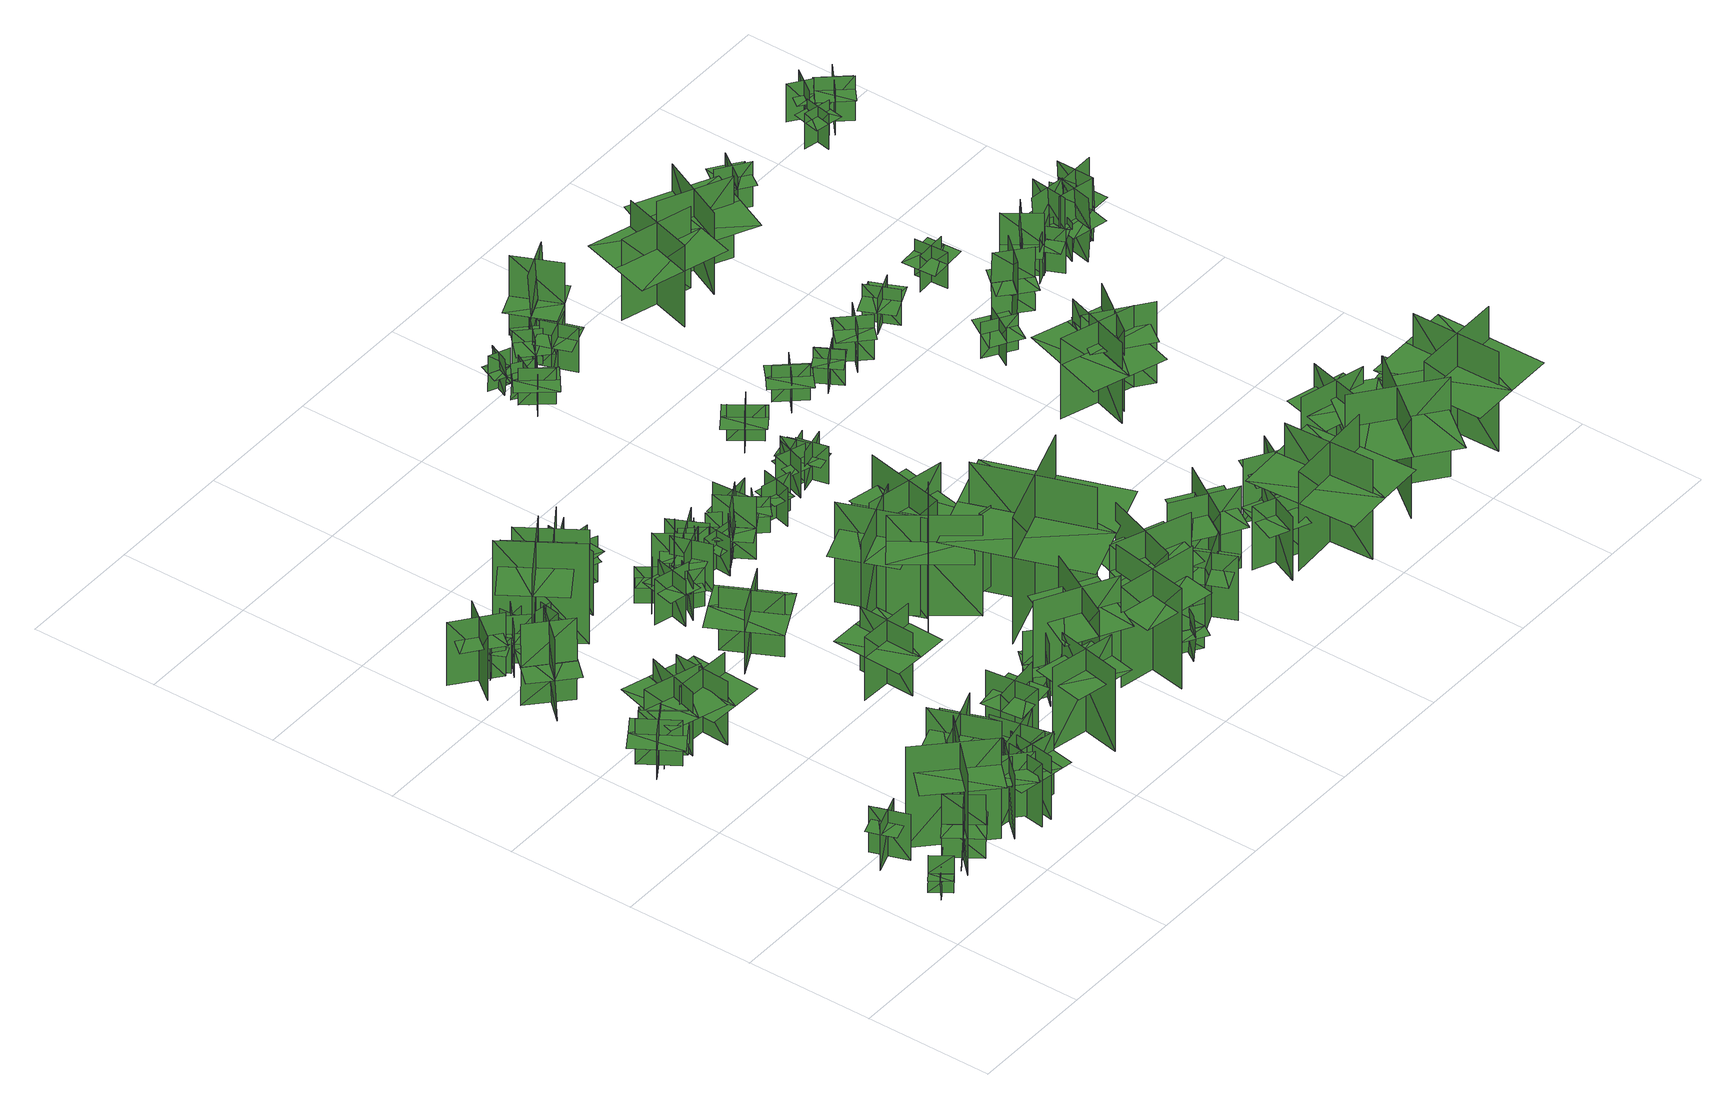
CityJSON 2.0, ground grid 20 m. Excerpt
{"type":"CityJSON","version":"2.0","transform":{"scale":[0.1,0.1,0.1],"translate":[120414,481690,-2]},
"CityObjects":{
"tree1":{"type":"SolitaryVegetationObject","geometry":[{"type":"MultiSurface","lod":"1","boundaries":[[[0,1,2]],[[0,2,3]],[[4,5,6]],[[4,6,7]],[[8,9,5]],[[8,5,4]],[[10,11,1]],[[10,1,0]],[[0,1,12]],[[0,12,13]],[[0,14,15]],[[0,15,1]]]}]},
"tree2":{"type":"SolitaryVegetationObject","geometry":[{"type":"MultiSurface","lod":"1","boundaries":[[[16,17,18]],[[16,18,19]],[[20,21,22]],[[20,22,23]],[[24,25,26]],[[24,26,27]],[[24,28,29]],[[24,29,25]]]}]},
"tree3":{"type":"SolitaryVegetationObject","geometry":[{"type":"MultiSurface","lod":"1","boundaries":[[[30,31,32]],[[30,32,33]],[[34,35,36]],[[34,36,37]],[[38,39,35]],[[38,35,34]],[[40,41,31]],[[40,31,30]],[[30,31,42]],[[30,42,43]],[[30,44,45]],[[30,45,31]]]}]},
"tree4":{"type":"SolitaryVegetationObject","geometry":[{"type":"MultiSurface","lod":"1","boundaries":[[[46,47,48]],[[46,48,49]],[[50,51,52]],[[50,52,53]],[[54,55,56]],[[54,56,57]],[[54,58,59]],[[54,59,55]]]}]},
"tree5":{"type":"SolitaryVegetationObject","geometry":[{"type":"MultiSurface","lod":"1","boundaries":[[[60,61,62]],[[60,62,63]],[[64,65,66]],[[64,66,67]],[[68,69,70]],[[68,70,71]],[[68,71,72]],[[68,72,73]]]}]},
"tree6":{"type":"SolitaryVegetationObject","geometry":[{"type":"MultiSurface","lod":"1","boundaries":[[[74,75,76]],[[74,76,77]],[[78,79,80]],[[78,80,81]],[[82,83,84]],[[82,84,85]],[[82,85,86]],[[82,86,87]]]}]},
"tree7":{"type":"SolitaryVegetationObject","geometry":[{"type":"MultiSurface","lod":"1","boundaries":[[[88,89,90]],[[88,90,91]],[[92,93,94]],[[92,94,95]],[[96,97,98]],[[96,98,99]],[[96,100,101]],[[96,101,97]]]}]},
"tree8":{"type":"SolitaryVegetationObject","geometry":[{"type":"MultiSurface","lod":"1","boundaries":[[[102,103,104]],[[102,104,105]],[[106,107,108]],[[106,108,109]],[[110,111,112]],[[110,112,113]],[[110,113,114]],[[110,114,115]]]}]},
"tree9":{"type":"SolitaryVegetationObject","geometry":[{"type":"MultiSurface","lod":"1","boundaries":[[[116,117,118]],[[116,118,119]],[[120,121,122]],[[120,122,123]],[[124,125,121]],[[124,121,120]],[[126,127,117]],[[126,117,116]],[[116,117,128]],[[116,128,129]],[[116,130,131]],[[116,131,117]]]}]},
"tree10":{"type":"SolitaryVegetationObject","geometry":[{"type":"MultiSurface","lod":"1","boundaries":[[[132,133,134]],[[132,134,135]],[[136,137,138]],[[136,138,139]],[[140,141,142]],[[140,142,143]],[[140,144,145]],[[140,145,141]]]}]},
"tree11":{"type":"SolitaryVegetationObject","geometry":[{"type":"MultiSurface","lod":"1","boundaries":[[[146,147,148]],[[146,148,149]],[[150,151,152]],[[150,152,153]],[[154,155,156]],[[154,156,157]],[[154,157,158]],[[154,158,159]]]}]},
"tree12":{"type":"SolitaryVegetationObject","geometry":[{"type":"MultiSurface","lod":"1","boundaries":[[[160,161,162]],[[160,162,163]],[[164,165,166]],[[164,166,167]],[[168,169,170]],[[168,170,171]],[[168,171,172]],[[168,172,173]]]}]},
"tree13":{"type":"SolitaryVegetationObject","geometry":[{"type":"MultiSurface","lod":"1","boundaries":[[[174,175,176]],[[174,176,177]],[[178,179,180]],[[178,180,181]],[[182,183,184]],[[182,184,185]],[[182,185,186]],[[182,186,187]]]}]},
"tree14":{"type":"SolitaryVegetationObject","geometry":[{"type":"MultiSurface","lod":"1","boundaries":[[[188,189,190]],[[188,190,191]],[[192,193,194]],[[192,194,195]],[[196,197,198]],[[196,198,199]],[[196,199,200]],[[196,200,201]]]}]},
"tree15":{"type":"SolitaryVegetationObject","geometry":[{"type":"MultiSurface","lod":"1","boundaries":[[[202,203,204]],[[202,204,205]],[[206,207,208]],[[206,208,209]],[[210,211,212]],[[210,212,213]],[[210,213,214]],[[210,214,215]]]}]},
"tree16":{"type":"SolitaryVegetationObject","geometry":[{"type":"MultiSurface","lod":"1","boundaries":[[[216,217,218]],[[216,218,219]],[[220,221,222]],[[220,222,223]],[[224,225,226]],[[224,226,227]],[[224,228,229]],[[224,229,225]]]}]},
"tree17":{"type":"SolitaryVegetationObject","geometry":[{"type":"MultiSurface","lod":"1","boundaries":[[[230,231,232]],[[230,232,233]],[[234,235,236]],[[234,236,237]],[[238,239,240]],[[238,240,241]],[[238,241,242]],[[238,242,243]]]}]},
"tree18":{"type":"SolitaryVegetationObject","geometry":[{"type":"MultiSurface","lod":"1","boundaries":[[[244,245,246]],[[244,246,247]],[[248,249,250]],[[248,250,251]],[[252,253,254]],[[252,254,255]],[[252,255,256]],[[252,256,257]]]}]},
"tree19":{"type":"SolitaryVegetationObject","geometry":[{"type":"MultiSurface","lod":"1","boundaries":[[[258,259,260]],[[258,260,261]],[[262,263,264]],[[262,264,265]],[[266,267,268]],[[266,268,269]],[[266,269,270]],[[266,270,271]]]}]},
"tree20":{"type":"SolitaryVegetationObject","geometry":[{"type":"MultiSurface","lod":"1","boundaries":[[[272,273,274]],[[272,274,275]],[[276,277,278]],[[276,278,279]],[[280,281,282]],[[280,282,283]],[[280,284,285]],[[280,285,281]]]}]},
"tree21":{"type":"SolitaryVegetationObject","geometry":[{"type":"MultiSurface","lod":"1","boundaries":[[[286,287,288]],[[286,288,289]],[[290,291,292]],[[290,292,293]],[[294,295,296]],[[294,296,297]],[[294,298,299]],[[294,299,295]]]}]},
"tree22":{"type":"SolitaryVegetationObject","geometry":[{"type":"MultiSurface","lod":"1","boundaries":[[[300,301,302]],[[300,302,303]],[[304,305,306]],[[304,306,307]],[[308,309,310]],[[308,310,311]],[[308,311,312]],[[308,312,313]]]}]},
"tree23":{"type":"SolitaryVegetationObject","geometry":[{"type":"MultiSurface","lod":"1","boundaries":[[[314,315,316]],[[314,316,317]],[[318,319,320]],[[318,320,321]],[[322,323,324]],[[322,324,325]],[[322,326,327]],[[322,327,323]]]}]},
"tree24":{"type":"SolitaryVegetationObject","geometry":[{"type":"MultiSurface","lod":"1","boundaries":[[[328,329,330]],[[328,330,331]],[[332,333,334]],[[332,334,335]],[[336,337,338]],[[336,338,339]],[[336,339,340]],[[336,340,341]]]}]},
"tree25":{"type":"SolitaryVegetationObject","geometry":[{"type":"MultiSurface","lod":"1","boundaries":[[[342,343,344]],[[342,344,345]],[[346,347,348]],[[346,348,349]],[[350,351,352]],[[350,352,353]],[[350,353,354]],[[350,354,355]]]}]},
"tree26":{"type":"SolitaryVegetationObject","geometry":[{"type":"MultiSurface","lod":"1","boundaries":[[[356,357,358]],[[356,358,359]],[[360,361,362]],[[360,362,363]],[[364,365,366]],[[364,366,367]],[[364,368,369]],[[364,369,365]]]}]},
"tree27":{"type":"SolitaryVegetationObject","geometry":[{"type":"MultiSurface","lod":"1","boundaries":[[[370,371,372]],[[370,372,373]],[[374,375,376]],[[374,376,377]],[[378,379,380]],[[378,380,381]],[[378,382,383]],[[378,383,379]]]}]},
"tree28":{"type":"SolitaryVegetationObject","geometry":[{"type":"MultiSurface","lod":"1","boundaries":[[[384,385,386]],[[384,386,387]],[[388,389,390]],[[388,390,391]],[[392,393,394]],[[392,394,395]],[[392,393,396]],[[392,396,397]]]}]},
"tree29":{"type":"SolitaryVegetationObject","geometry":[{"type":"MultiSurface","lod":"1","boundaries":[[[398,399,400]],[[398,400,401]],[[402,403,404]],[[402,404,405]],[[406,407,408]],[[406,408,409]],[[406,410,411]],[[406,411,407]]]}]},
"tree30":{"type":"SolitaryVegetationObject","geometry":[{"type":"MultiSurface","lod":"1","boundaries":[[[412,413,414]],[[412,414,415]],[[416,417,418]],[[416,418,419]],[[420,421,417]],[[420,417,416]],[[422,423,413]],[[422,413,412]],[[412,413,424]],[[412,424,425]],[[412,426,427]],[[412,427,413]]]}]},
"tree31":{"type":"SolitaryVegetationObject","geometry":[{"type":"MultiSurface","lod":"1","boundaries":[[[428,429,430]],[[428,430,431]],[[432,433,434]],[[432,434,435]],[[436,437,438]],[[436,438,439]],[[436,439,440]],[[436,440,441]]]}]},
"tree32":{"type":"SolitaryVegetationObject","geometry":[{"type":"MultiSurface","lod":"1","boundaries":[[[442,443,444]],[[442,444,445]],[[446,447,448]],[[446,448,449]],[[450,451,452]],[[450,452,453]],[[450,453,454]],[[450,454,455]]]}]},
"tree33":{"type":"SolitaryVegetationObject","geometry":[{"type":"MultiSurface","lod":"1","boundaries":[[[456,457,458]],[[456,458,459]],[[460,461,462]],[[460,462,463]],[[464,465,466]],[[464,466,467]],[[464,468,469]],[[464,469,465]]]}]},
"tree34":{"type":"SolitaryVegetationObject","geometry":[{"type":"MultiSurface","lod":"1","boundaries":[[[470,471,472]],[[470,472,473]],[[474,475,476]],[[474,476,477]],[[478,479,480]],[[478,480,481]],[[478,481,482]],[[478,482,483]]]}]},
"tree35":{"type":"SolitaryVegetationObject","geometry":[{"type":"MultiSurface","lod":"1","boundaries":[[[484,485,486]],[[484,486,487]],[[488,489,490]],[[488,490,491]],[[492,493,494]],[[492,494,495]],[[492,495,496]],[[492,496,497]]]}]},
"tree36":{"type":"SolitaryVegetationObject","geometry":[{"type":"MultiSurface","lod":"1","boundaries":[[[498,499,500]],[[498,500,501]],[[502,503,504]],[[502,504,505]],[[506,507,503]],[[506,503,502]],[[508,509,499]],[[508,499,498]],[[498,499,510]],[[498,510,511]],[[498,512,513]],[[498,513,499]]]}]},
"tree37":{"type":"SolitaryVegetationObject","geometry":[{"type":"MultiSurface","lod":"1","boundaries":[[[514,515,516]],[[514,516,517]],[[518,519,520]],[[518,520,521]],[[522,523,524]],[[522,524,525]],[[522,525,526]],[[522,526,527]]]}]},
"tree38":{"type":"SolitaryVegetationObject","geometry":[{"type":"MultiSurface","lod":"1","boundaries":[[[528,529,530]],[[528,530,531]],[[532,533,534]],[[532,534,535]],[[536,537,538]],[[536,538,539]],[[536,540,541]],[[536,541,537]]]}]},
"tree39":{"type":"SolitaryVegetationObject","geometry":[{"type":"MultiSurface","lod":"1","boundaries":[[[542,543,544]],[[542,544,545]],[[546,547,548]],[[546,548,549]],[[550,551,552]],[[550,552,553]],[[550,553,554]],[[550,554,555]]]}]},
"tree40":{"type":"SolitaryVegetationObject","geometry":[{"type":"MultiSurface","lod":"1","boundaries":[[[556,557,558]],[[556,558,559]],[[560,561,562]],[[560,562,563]],[[564,565,566]],[[564,566,567]],[[564,568,569]],[[564,569,565]]]}]},
"tree41":{"type":"SolitaryVegetationObject","geometry":[{"type":"MultiSurface","lod":"1","boundaries":[[[570,571,572]],[[570,572,573]],[[574,575,576]],[[574,576,577]],[[578,579,580]],[[578,580,581]],[[578,582,583]],[[578,583,579]]]}]},
"tree42":{"type":"SolitaryVegetationObject","geometry":[{"type":"MultiSurface","lod":"1","boundaries":[[[584,585,586]],[[584,586,587]],[[588,589,590]],[[588,590,591]],[[592,593,589]],[[592,589,588]],[[594,595,585]],[[594,585,584]],[[584,585,596]],[[584,596,597]],[[584,598,599]],[[584,599,585]]]}]},
"tree43":{"type":"SolitaryVegetationObject","geometry":[{"type":"MultiSurface","lod":"1","boundaries":[[[600,601,602]],[[600,602,603]],[[604,605,606]],[[604,606,607]],[[608,609,610]],[[608,610,611]],[[608,611,612]],[[608,612,613]]]}]},
"tree44":{"type":"SolitaryVegetationObject","geometry":[{"type":"MultiSurface","lod":"1","boundaries":[[[614,615,616]],[[614,616,617]],[[618,619,620]],[[618,620,621]],[[622,623,619]],[[622,619,618]],[[624,625,615]],[[624,615,614]],[[614,615,626]],[[614,626,627]],[[614,628,629]],[[614,629,615]]]}]},
"tree45":{"type":"SolitaryVegetationObject","geometry":[{"type":"MultiSurface","lod":"1","boundaries":[[[630,631,632]],[[630,632,633]],[[634,635,636]],[[634,636,637]],[[638,639,640]],[[638,640,641]],[[638,642,643]],[[638,643,639]]]}]},
"tree46":{"type":"SolitaryVegetationObject","geometry":[{"type":"MultiSurface","lod":"1","boundaries":[[[644,645,646]],[[644,646,647]],[[648,649,650]],[[648,650,651]],[[652,653,654]],[[652,654,655]],[[652,655,656]],[[652,656,657]]]}]},
"tree47":{"type":"SolitaryVegetationObject","geometry":[{"type":"MultiSurface","lod":"1","boundaries":[[[658,659,660]],[[658,660,661]],[[662,663,664]],[[662,664,665]],[[666,667,668]],[[666,668,669]],[[666,670,671]],[[666,671,667]]]}]},
"tree48":{"type":"SolitaryVegetationObject","geometry":[{"type":"MultiSurface","lod":"1","boundaries":[[[672,673,674]],[[672,674,675]],[[676,677,678]],[[676,678,679]],[[680,681,682]],[[680,682,683]],[[680,683,684]],[[680,684,685]]]}]},
"tree49":{"type":"SolitaryVegetationObject","geometry":[{"type":"MultiSurface","lod":"1","boundaries":[[[686,687,688]],[[686,688,689]],[[690,691,692]],[[690,692,693]],[[694,695,696]],[[694,696,697]],[[694,697,698]],[[694,698,699]]]}]},
"tree50":{"type":"SolitaryVegetationObject","geometry":[{"type":"MultiSurface","lod":"1","boundaries":[[[700,701,702]],[[700,702,703]],[[704,705,706]],[[704,706,707]],[[708,709,710]],[[708,710,711]],[[708,711,712]],[[708,712,713]]]}]},
"tree51":{"type":"SolitaryVegetationObject","geometry":[{"type":"MultiSurface","lod":"1","boundaries":[[[714,715,716]],[[714,716,717]],[[718,719,720]],[[718,720,721]],[[722,723,724]],[[722,724,725]],[[722,725,726]],[[722,726,727]]]}]},
"tree52":{"type":"SolitaryVegetationObject","geometry":[{"type":"MultiSurface","lod":"1","boundaries":[[[728,729,730]],[[728,730,731]],[[732,733,734]],[[732,734,735]],[[736,737,738]],[[736,738,739]],[[736,740,741]],[[736,741,737]]]}]},
"tree53":{"type":"SolitaryVegetationObject","geometry":[{"type":"MultiSurface","lod":"1","boundaries":[[[742,743,744]],[[742,744,745]],[[746,747,748]],[[746,748,749]],[[750,751,752]],[[750,752,753]],[[750,753,754]],[[750,754,755]]]}]},
"tree54":{"type":"SolitaryVegetationObject","geometry":[{"type":"MultiSurface","lod":"1","boundaries":[[[756,757,758]],[[756,758,759]],[[760,761,762]],[[760,762,763]],[[764,765,766]],[[764,766,767]],[[764,768,769]],[[764,769,765]]]}]},
"tree55":{"type":"SolitaryVegetationObject","geometry":[{"type":"MultiSurface","lod":"1","boundaries":[[[770,771,772]],[[770,772,773]],[[774,775,776]],[[774,776,777]],[[778,779,780]],[[778,780,781]],[[778,781,782]],[[778,782,783]]]}]},
"tree56":{"type":"SolitaryVegetationObject","geometry":[{"type":"MultiSurface","lod":"1","boundaries":[[[784,785,786]],[[784,786,787]],[[788,789,790]],[[788,790,791]],[[792,793,794]],[[792,794,795]],[[792,795,796]],[[792,796,797]]]}]},
"tree57":{"type":"SolitaryVegetationObject","geometry":[{"type":"MultiSurface","lod":"1","boundaries":[[[798,799,800]],[[798,800,801]],[[802,803,804]],[[802,804,805]],[[806,807,808]],[[806,808,809]],[[806,809,810]],[[806,810,811]]]}]},
"tree58":{"type":"SolitaryVegetationObject","geometry":[{"type":"MultiSurface","lod":"1","boundaries":[[[812,813,814]],[[812,814,815]],[[816,817,818]],[[816,818,819]],[[820,821,817]],[[820,817,816]],[[822,823,813]],[[822,813,812]],[[812,813,824]],[[812,824,825]],[[812,826,827]],[[812,827,813]]]}]},
"tree59":{"type":"SolitaryVegetationObject","geometry":[{"type":"MultiSurface","lod":"1","boundaries":[[[828,829,830]],[[828,830,831]],[[832,833,834]],[[832,834,835]],[[836,837,833]],[[836,833,832]],[[838,839,829]],[[838,829,828]],[[828,829,840]],[[828,840,841]],[[828,842,843]],[[828,843,829]]]}]},
"tree60":{"type":"SolitaryVegetationObject","geometry":[{"type":"MultiSurface","lod":"1","boundaries":[[[844,845,846]],[[844,846,847]],[[848,849,850]],[[848,850,851]],[[852,853,854]],[[852,854,855]],[[852,855,856]],[[852,856,857]]]}]},
"tree61":{"type":"SolitaryVegetationObject","geometry":[{"type":"MultiSurface","lod":"1","boundaries":[[[858,859,860]],[[858,860,861]],[[862,863,864]],[[862,864,865]],[[866,867,868]],[[866,868,869]],[[866,870,871]],[[866,871,867]]]}]},
"tree62":{"type":"SolitaryVegetationObject","geometry":[{"type":"MultiSurface","lod":"1","boundaries":[[[872,873,874]],[[872,874,875]],[[876,877,878]],[[876,878,879]],[[880,881,882]],[[880,882,883]],[[880,883,884]],[[880,884,885]]]}]},
"tree63":{"type":"SolitaryVegetationObject","geometry":[{"type":"MultiSurface","lod":"1","boundaries":[[[886,887,888]],[[886,888,889]],[[890,891,892]],[[890,892,893]],[[894,895,896]],[[894,896,897]],[[894,897,898]],[[894,898,899]]]}]},
"tree64":{"type":"SolitaryVegetationObject","geometry":[{"type":"MultiSurface","lod":"1","boundaries":[[[900,901,902]],[[900,902,903]],[[904,905,906]],[[904,906,907]],[[908,909,910]],[[908,910,911]],[[908,911,912]],[[908,912,913]]]}]},
"tree65":{"type":"SolitaryVegetationObject","geometry":[{"type":"MultiSurface","lod":"1","boundaries":[[[914,915,916]],[[914,916,917]],[[918,919,920]],[[918,920,921]],[[922,923,924]],[[922,924,925]],[[922,926,927]],[[922,927,923]]]}]},
"tree66":{"type":"SolitaryVegetationObject","geometry":[{"type":"MultiSurface","lod":"1","boundaries":[[[928,929,930]],[[928,930,931]],[[932,933,934]],[[932,934,935]],[[936,937,933]],[[936,933,932]],[[938,939,929]],[[938,929,928]],[[928,929,940]],[[928,940,941]],[[928,942,943]],[[928,943,929]]]}]},
"tree67":{"type":"SolitaryVegetationObject","geometry":[{"type":"MultiSurface","lod":"1","boundaries":[[[944,945,946]],[[944,946,947]],[[948,949,950]],[[948,950,951]],[[952,953,954]],[[952,954,955]],[[952,955,956]],[[952,956,957]]]}]},
"tree68":{"type":"SolitaryVegetationObject","geometry":[{"type":"MultiSurface","lod":"1","boundaries":[[[958,959,960]],[[958,960,961]],[[962,963,964]],[[962,964,965]],[[966,967,968]],[[966,968,969]],[[966,970,971]],[[966,971,967]]]}]},
"tree69":{"type":"SolitaryVegetationObject","geometry":[{"type":"MultiSurface","lod":"1","boundaries":[[[972,973,974]],[[972,974,975]],[[976,977,978]],[[976,978,979]],[[980,981,982]],[[980,982,983]],[[980,983,984]],[[980,984,985]]]}]},
"tree70":{"type":"SolitaryVegetationObject","geometry":[{"type":"MultiSurface","lod":"1","boundaries":[[[986,987,988]],[[986,988,989]],[[990,991,992]],[[990,992,993]],[[994,995,996]],[[994,996,997]],[[994,997,998]],[[994,998,999]]]}]},
"tree71":{"type":"SolitaryVegetationObject","geometry":[{"type":"MultiSurface","lod":"1","boundaries":[[[1000,1001,1002]],[[1000,1002,1003]],[[1004,1005,1006]],[[1004,1006,1007]],[[1008,1009,1010]],[[1008,1010,1011]],[[1008,1011,1012]],[[1008,1012,1013]]]}]},
"tree72":{"type":"SolitaryVegetationObject","geometry":[{"type":"MultiSurface","lod":"1","boundaries":[[[1014,1015,1016]],[[1014,1016,1017]],[[1018,1019,1020]],[[1018,1020,1021]],[[1022,1023,1024]],[[1022,1024,1025]],[[1022,1026,1027]],[[1022,1027,1023]]]}]},
"tree73":{"type":"SolitaryVegetationObject","geometry":[{"type":"MultiSurface","lod":"1","boundaries":[[[1028,1029,1030]],[[1028,1030,1031]],[[1032,1033,1034]],[[1032,1034,1035]],[[1036,1037,1038]],[[1036,1038,1039]],[[1036,1039,1040]],[[1036,1040,1041]]]}]},
"tree74":{"type":"SolitaryVegetationObject","geometry":[{"type":"MultiSurface","lod":"1","boundaries":[[[1042,1043,1044]],[[1042,1044,1045]],[[1046,1047,1048]],[[1046,1048,1049]],[[1050,1051,1052]],[[1050,1052,1053]],[[1050,1053,1054]],[[1050,1054,1055]]]}]},
"tree75":{"type":"SolitaryVegetationObject","geometry":[{"type":"MultiSurface","lod":"1","boundaries":[[[1056,1057,1058]],[[1056,1058,1059]],[[1060,1061,1062]],[[1060,1062,1063]],[[1064,1065,1066]],[[1064,1066,1067]],[[1064,1068,1069]],[[1064,1069,1065]]]}]},
"tree76":{"type":"SolitaryVegetationObject","geometry":[{"type":"MultiSurface","lod":"1","boundaries":[[[1070,1071,1072]],[[1070,1072,1073]],[[1074,1075,1076]],[[1074,1076,1077]],[[1078,1079,1080]],[[1078,1080,1081]],[[1078,1082,1083]],[[1078,1083,1079]]]}]},
"tree77":{"type":"SolitaryVegetationObject","geometry":[{"type":"MultiSurface","lod":"1","boundaries":[[[1084,1085,1086]],[[1084,1086,1087]],[[1088,1089,1090]],[[1088,1090,1091]],[[1092,1093,1094]],[[1092,1094,1095]],[[1092,1095,1096]],[[1092,1096,1097]]]}]},
"tree78":{"type":"SolitaryVegetationObject","geometry":[{"type":"MultiSurface","lod":"1","boundaries":[[[1098,1099,1100]],[[1098,1100,1101]],[[1102,1103,1104]],[[1102,1104,1105]],[[1106,1107,1108]],[[1106,1108,1109]],[[1106,1109,1110]],[[1106,1110,1111]]]}]},
"tree79":{"type":"SolitaryVegetationObject","geometry":[{"type":"MultiSurface","lod":"1","boundaries":[[[1112,1113,1114]],[[1112,1114,1115]],[[1116,1117,1118]],[[1116,1118,1119]],[[1120,1121,1122]],[[1120,1122,1123]],[[1120,1123,1124]],[[1120,1124,1125]]]}]},
"tree80":{"type":"SolitaryVegetationObject","geometry":[{"type":"MultiSurface","lod":"1","boundaries":[[[1126,1127,1128]],[[1126,1128,1129]],[[1130,1131,1132]],[[1130,1132,1133]],[[1134,1135,1136]],[[1134,1136,1137]],[[1134,1137,1138]],[[1134,1138,1139]]]}]},
"tree81":{"type":"SolitaryVegetationObject","geometry":[{"type":"MultiSurface","lod":"1","boundaries":[[[1140,1141,1142]],[[1140,1142,1143]],[[1144,1145,1146]],[[1144,1146,1147]],[[1148,1149,1150]],[[1148,1150,1151]],[[1148,1152,1153]],[[1148,1153,1149]]]}]},
"tree82":{"type":"SolitaryVegetationObject","geometry":[{"type":"MultiSurface","lod":"1","boundaries":[[[1154,1155,1156]],[[1154,1156,1157]],[[1158,1159,1160]],[[1158,1160,1161]],[[1162,1163,1159]],[[1162,1159,1158]],[[1164,1165,1155]],[[1164,1155,1154]],[[1154,1155,1166]],[[1154,1166,1167]],[[1154,1168,1169]],[[1154,1169,1155]]]}]},
"tree83":{"type":"SolitaryVegetationObject","geometry":[{"type":"MultiSurface","lod":"1","boundaries":[[[1170,1171,1172]],[[1170,1172,1173]],[[1174,1175,1176]],[[1174,1176,1177]],[[1178,1179,1180]],[[1178,1180,1181]],[[1178,1181,1182]],[[1178,1182,1183]]]}]},
"tree84":{"type":"SolitaryVegetationObject","geometry":[{"type":"MultiSurface","lod":"1","boundaries":[[[1184,1185,1186]],[[1184,1186,1187]],[[1188,1189,1190]],[[1188,1190,1191]],[[1192,1193,1194]],[[1192,1194,1195]],[[1192,1195,1196]],[[1192,1196,1197]]]}]},
"tree85":{"type":"SolitaryVegetationObject","geometry":[{"type":"MultiSurface","lod":"1","boundaries":[[[1198,1199,1200]],[[1198,1200,1201]],[[1202,1203,1204]],[[1202,1204,1205]],[[1206,1207,1203]],[[1206,1203,1202]],[[1208,1209,1199]],[[1208,1199,1198]],[[1198,1199,1210]],[[1198,1210,1211]],[[1198,1212,1213]],[[1198,1213,1199]]]}]},
"tree86":{"type":"SolitaryVegetationObject","geometry":[{"type":"MultiSurface","lod":"1","boundaries":[[[1214,1215,1216]],[[1214,1216,1217]],[[1218,1219,1220]],[[1218,1220,1221]],[[1222,1223,1224]],[[1222,1224,1225]],[[1222,1225,1226]],[[1222,1226,1227]]]}]},
"tree87":{"type":"SolitaryVegetationObject","geometry":[{"type":"MultiSurface","lod":"1","boundaries":[[[1228,1229,1230]],[[1228,1230,1231]],[[1232,1233,1234]],[[1232,1234,1235]],[[1236,1237,1238]],[[1236,1238,1239]],[[1236,1239,1240]],[[1236,1240,1241]]]}]},
"tree88":{"type":"SolitaryVegetationObject","geometry":[{"type":"MultiSurface","lod":"1","boundaries":[[[1242,1243,1244]],[[1242,1244,1245]],[[1246,1247,1248]],[[1246,1248,1249]],[[1250,1251,1247]],[[1250,1247,1246]],[[1252,1253,1243]],[[1252,1243,1242]],[[1242,1243,1254]],[[1242,1254,1255]],[[1242,1256,1257]],[[1242,1257,1243]]]}]},
"tree89":{"type":"SolitaryVegetationObject","geometry":[{"type":"MultiSurface","lod":"1","boundaries":[[[1258,1259,1260]],[[1258,1260,1261]],[[1262,1263,1264]],[[1262,1264,1265]],[[1266,1267,1268]],[[1266,1268,1269]],[[1266,1269,1270]],[[1266,1270,1271]]]}]},
"tree90":{"type":"SolitaryVegetationObject","geometry":[{"type":"MultiSurface","lod":"1","boundaries":[[[1272,1273,1274]],[[1272,1274,1275]],[[1276,1277,1278]],[[1276,1278,1279]],[[1280,1281,1277]],[[1280,1277,1276]],[[1282,1283,1273]],[[1282,1273,1272]],[[1272,1273,1284]],[[1272,1284,1285]],[[1272,1286,1287]],[[1272,1287,1273]]]}]},
"tree91":{"type":"SolitaryVegetationObject","geometry":[{"type":"MultiSurface","lod":"1","boundaries":[[[1288,1289,1290]],[[1288,1290,1291]],[[1292,1293,1294]],[[1292,1294,1295]],[[1296,1297,1298]],[[1296,1298,1299]],[[1296,1299,1300]],[[1296,1300,1301]]]}]},
"tree92":{"type":"SolitaryVegetationObject","geometry":[{"type":"MultiSurface","lod":"1","boundaries":[[[1302,1303,1304]],[[1302,1304,1305]],[[1306,1307,1308]],[[1306,1308,1309]],[[1310,1311,1307]],[[1310,1307,1306]],[[1312,1313,1303]],[[1312,1303,1302]],[[1302,1303,1314]],[[1302,1314,1315]],[[1302,1316,1317]],[[1302,1317,1303]]]}]},
"tree93":{"type":"SolitaryVegetationObject","geometry":[{"type":"MultiSurface","lod":"1","boundaries":[[[1318,1319,1320]],[[1318,1320,1321]],[[1322,1323,1324]],[[1322,1324,1325]],[[1326,1327,1328]],[[1326,1328,1329]],[[1326,1329,1330]],[[1326,1330,1331]]]}]},
"tree94":{"type":"SolitaryVegetationObject","geometry":[{"type":"MultiSurface","lod":"1","boundaries":[[[1332,1333,1334]],[[1332,1334,1335]],[[1336,1337,1338]],[[1336,1338,1339]],[[1340,1341,1342]],[[1340,1342,1343]],[[1340,1343,1344]],[[1340,1344,1345]]]}]},
"tree95":{"type":"SolitaryVegetationObject","geometry":[{"type":"MultiSurface","lod":"1","boundaries":[[[1346,1347,1348]],[[1346,1348,1349]],[[1350,1351,1352]],[[1350,1352,1353]],[[1354,1355,1356]],[[1354,1356,1357]],[[1354,1357,1358]],[[1354,1358,1359]]]}]}
},
"vertices":[
[61,95,43],[81,67,43],[95,77,43],[76,105,43],[85,92,43],[57,72,43],[58,71,74],[86,90,74],[86,90,11],[58,71,11],[60,95,11],[80,67,11],[81,67,74],[61,95,74],[47,86,43],[67,58,43],
[53,170,17],[109,189,17],[109,189,96],[53,170,96],[95,150,17],[76,206,17],[76,206,96],[95,150,96],[57,172,75],[109,189,75],[101,211,75],[50,194,75],[65,150,75],[116,167,75],
[172,116,69],[123,83,69],[140,57,69],[189,91,69],[165,76,69],[131,125,69],[128,123,123],[162,74,123],[162,74,14],[128,123,14],[170,118,14],[121,85,14],[123,83,123],[172,116,123],[155,141,69],[106,108,69],
[118,176,12],[211,85,12],[211,85,185],[118,176,185],[120,73,12],[211,166,12],[211,166,185],[120,73,185],[126,168,140],[211,85,140],[247,122,140],[162,205,140],[90,132,140],[175,48,140],
[28,526,19],[28,526,97],[84,562,97],[84,562,19],[38,570,19],[38,570,97],[73,516,97],[73,516,19],[33,578,71],[5,560,71],[48,492,71],[76,511,71],[104,529,71],[61,596,71],
[103,530,12],[103,530,89],[62,583,89],[62,583,12],[59,537,12],[59,537,89],[110,576,89],[110,576,12],[51,531,64],[71,504,64],[135,553,64],[114,580,64],[94,606,64],[30,557,64],
[218,135,12],[279,79,12],[279,79,121],[218,135,121],[221,70,12],[277,131,12],[277,131,121],[221,70,121],[223,130,93],[279,79,93],[301,103,93],[245,154,93],[201,106,93],[257,55,93],
[159,551,14],[159,551,123],[69,578,123],[69,578,14],[103,522,14],[103,522,123],[129,608,123],[129,608,14],[99,508,88],[144,495,88],[176,603,88],[131,616,88],[86,629,88],[54,522,88],
[42,708,93],[93,765,93],[64,792,93],[13,735,93],[38,761,93],[95,710,93],[98,713,163],[42,765,163],[42,765,23],[98,713,23],[45,706,23],[96,763,23],[93,765,163],[42,708,163],[71,682,93],[122,739,93],
[193,162,14],[293,199,14],[293,199,155],[193,162,155],[270,128,14],[233,227,14],[233,227,155],[270,128,155],[202,166,119],[293,199,119],[279,239,119],[187,205,119],[216,126,119],[308,160,119],
[277,134,10],[266,57,10],[266,57,118],[277,134,118],[235,103,10],[312,92,10],[312,92,118],[235,103,118],[235,103,88],[230,65,88],[306,53,88],[312,92,88],[318,130,88],[241,141,88],
[83,821,21],[19,872,21],[19,872,130],[83,821,130],[76,873,21],[76,873,130],[26,809,130],[26,809,21],[76,873,96],[50,894,96],[9,843,96],[36,822,96],[62,801,96],[103,852,96],
[201,542,11],[201,542,120],[107,547,120],[107,547,11],[153,501,11],[153,501,120],[158,591,120],[158,591,11],[152,487,85],[199,485,85],[205,597,85],[158,599,85],[111,601,85],[106,489,85],
[257,100,9],[333,88,9],[333,88,117],[257,100,117],[287,58,9],[299,135,9],[299,135,117],[287,58,117],[287,58,86],[325,52,86],[338,128,86],[299,135,86],[261,141,86],[249,65,86],
[72,858,22],[91,818,22],[91,818,83],[72,858,83],[62,831,22],[102,850,22],[102,850,83],[62,831,83],[62,831,66],[71,811,66],[111,830,66],[102,850,66],[92,870,66],[52,851,66],
[302,173,15],[318,92,15],[318,92,125],[302,173,125],[266,118,15],[347,135,15],[347,135,125],[266,118,125],[303,166,96],[318,92,96],[350,99,96],[335,173,96],[271,159,96],[286,85,96],
[89,853,21],[131,808,21],[131,808,103],[89,853,103],[87,810,21],[133,851,21],[133,851,103],[87,810,103],[93,814,72],[110,796,72],[142,825,72],[124,844,72],[107,862,72],[75,833,72],
[154,848,22],[110,846,22],[110,846,83],[154,848,83],[132,868,22],[134,824,22],[134,824,83],[132,868,83],[132,868,66],[110,867,66],[112,823,66],[134,824,66],[156,825,66],[154,869,66],
[175,844,21],[167,796,21],[167,796,87],[175,844,87],[146,824,21],[195,816,21],[195,816,87],[146,824,87],[152,823,62],[149,803,62],[183,797,62],[186,817,62],[190,837,62],[155,843,62],
[108,795,18],[216,866,18],[216,866,190],[108,795,190],[209,775,18],[137,883,18],[137,883,190],[209,775,190],[117,801,146],[216,866,146],[188,909,146],[89,843,146],[145,758,146],[245,823,146],
[427,195,16],[345,186,16],[345,186,125],[427,195,125],[376,235,16],[385,153,16],[385,153,125],[376,235,125],[420,194,97],[345,186,97],[349,153,97],[424,162,97],[417,227,97],[342,218,97],
[262,814,21],[204,902,21],[204,902,161],[262,814,161],[275,880,21],[275,880,161],[188,822,161],[188,822,21],[275,880,117],[251,917,117],[181,871,117],[205,834,117],[229,798,117],[299,844,117],
[405,144,13],[509,123,13],[509,123,154],[405,144,154],[452,74,13],[473,179,13],[473,179,154],[452,74,154],[414,142,118],[509,123,118],[518,164,118],[423,184,118],[406,101,118],[501,82,118],
[428,404,16],[428,404,125],[335,407,125],[335,407,16],[381,361,16],[381,361,125],[384,451,125],[384,451,16],[381,347,90],[428,346,90],[431,458,90],[385,460,90],[338,461,90],[334,349,90],
[286,572,14],[286,572,122],[370,614,122],[370,614,14],[307,631,14],[307,631,122],[348,551,122],[348,551,14],[301,644,87],[259,622,87],[310,523,87],[352,544,87],[393,565,87],[342,665,87],
[218,856,20],[300,847,20],[300,847,130],[218,856,130],[259,806,20],[268,888,20],[268,888,130],[259,806,130],[225,856,101],[300,847,101],[304,880,101],[229,888,101],[221,823,101],[297,815,101],
[239,905,20],[278,833,20],[278,833,130],[239,905,130],[221,843,20],[294,882,20],[294,882,130],[221,843,130],[242,899,101],[278,833,101],[307,848,101],[271,915,101],[214,884,101],[250,817,101],
[320,696,15],[334,753,15],[334,753,94],[320,696,94],[354,717,15],[297,731,15],[297,731,94],[354,717,94],[322,696,68],[336,753,68],[307,759,68],[294,702,68],[359,747,68],[345,690,68],
[277,827,20],[300,881,20],[300,881,99],[277,827,99],[320,844,20],[266,868,20],[266,868,99],[320,844,99],[279,831,78],[300,881,78],[279,890,78],[257,841,78],[300,822,78],[321,872,78],
[472,200,70],[512,245,70],[489,265,70],[449,221,70],[469,242,70],[514,202,70],[516,205,125],[472,244,125],[472,244,16],[516,205,16],[474,199,16],[514,243,16],[512,245,125],[472,200,125],[495,180,70],[534,225,70],
[344,745,16],[318,781,16],[318,781,78],[344,745,78],[349,774,16],[313,748,16],[313,748,78],[349,774,78],[349,774,60],[336,792,60],[300,766,60],[313,748,60],[326,730,60],[362,756,60],
[330,731,15],[370,702,15],[370,702,81],[330,731,81],[336,696,15],[364,736,15],[364,736,81],[336,696,81],[339,701,56],[356,689,56],[376,717,56],[359,729,56],[342,741,56],[322,712,56],
[570,257,14],[508,143,14],[508,143,186],[570,257,186],[472,227,14],[586,165,14],[586,165,186],[472,227,186],[565,247,142],[508,143,142],[553,118,142],[610,222,142],[520,272,142],[463,167,142],
[362,730,15],[420,750,15],[420,750,97],[362,730,97],[401,711,15],[381,769,15],[381,769,97],[401,711,97],[399,718,66],[423,726,66],[409,767,66],[385,759,66],[361,751,66],[375,710,66],
[364,749,15],[414,785,15],[414,785,97],[364,749,97],[407,742,15],[371,792,15],[371,792,97],[407,742,97],[403,748,66],[424,763,66],[398,798,66],[378,783,66],[357,768,66],[382,733,66],
[403,772,55],[430,740,55],[447,754,55],[419,786,55],[432,770,55],[399,743,55],[401,741,94],[434,768,94],[434,768,16],[401,741,16],[401,771,16],[428,738,16],[430,740,94],[403,772,94],[386,758,55],[413,726,55],
[393,755,14],[448,783,14],[448,783,96],[393,755,96],[435,742,14],[407,797,14],[407,797,96],[435,742,96],[431,748,65],[454,760,65],[434,798,65],[412,787,65],[389,775,65],[409,736,65],
[435,488,14],[557,534,14],[557,534,186],[435,488,186],[529,447,14],[483,568,14],[483,568,186],[529,447,186],[446,492,141],[557,534,141],[539,582,141],[427,540,141],[464,444,141],[575,486,141],
[442,713,15],[446,762,15],[446,762,81],[442,713,81],[469,736,15],[420,740,15],[420,740,81],[469,736,81],[463,736,56],[465,756,56],[430,759,56],[429,739,56],[427,719,56],[461,716,56],
[575,389,17],[498,493,17],[498,493,189],[575,389,189],[590,491,17],[485,413,17],[485,413,189],[590,491,189],[569,398,145],[498,493,145],[457,463,145],[528,367,145],[610,429,145],[539,524,145],
[695,126,13],[567,150,13],[567,150,186],[695,126,186],[636,210,13],[613,83,13],[613,83,186],[636,210,186],[684,128,141],[567,150,141],[558,99,141],[675,78,141],[694,179,141],[577,200,141],
[490,705,70],[459,756,70],[433,741,70],[463,690,70],[450,715,70],[501,745,70],[499,748,124],[448,718,124],[448,718,15],[499,748,15],[492,707,15],[461,758,15],[459,756,124],[490,705,124],[516,721,70],[485,772,70],
[448,718,14],[493,759,14],[493,759,96],[448,718,96],[492,716,14],[450,761,14],[450,761,96],[492,716,96],[487,721,65],[506,738,65],[476,770,65],[458,753,65],[439,736,65],[468,704,65],
[698,108,55],[662,131,55],[650,112,55],[686,90,55],[669,101,55],[692,137,55],[690,138,94],[667,103,94],[667,103,16],[690,138,16],[699,110,16],[663,132,16],[662,131,94],[698,108,94],[709,127,55],[673,149,55],
[594,588,14],[568,460,14],[568,460,186],[594,588,186],[509,530,14],[636,505,14],[636,505,186],[509,530,186],[591,577,141],[568,460,141],[619,450,141],[642,567,141],[541,587,141],[518,470,141],
[507,791,16],[512,729,16],[512,729,98],[507,791,98],[478,757,16],[540,762,16],[540,762,98],[478,757,98],[485,758,67],[487,733,67],[531,736,67],[529,761,67],[527,787,67],[483,783,67],
[752,171,13],[630,217,13],[630,217,186],[752,171,186],[708,265,13],[663,143,13],[663,143,186],[708,265,186],[741,175,141],[630,217,141],[612,169,141],[723,127,141],[759,223,141],[648,265,141],
[547,756,17],[515,726,17],[515,726,79],[547,756,79],[518,757,17],[548,725,17],[548,725,79],[518,757,79],[518,757,62],[502,742,62],[532,710,62],[548,725,62],[564,741,62],[534,773,62],
[736,387,9],[736,387,226],[559,326,226],[559,326,9],[679,274,9],[679,274,226],[620,445,226],[620,445,9],[688,248,155],[776,279,155],[703,491,155],[614,460,155],[526,429,155],[599,217,155],
[725,407,20],[725,407,159],[606,418,159],[606,418,20],[662,356,20],[662,356,159],[673,472,159],[673,472,20],[660,338,114],[720,333,114],[734,476,114],[674,482,114],[614,488,114],[600,344,114],
[583,761,18],[571,713,18],[571,713,84],[583,761,84],[553,743,18],[601,731,18],[601,731,84],[553,743,84],[559,742,59],[554,722,59],[587,713,59],[592,733,59],[598,753,59],[564,762,59],
[801,162,16],[726,128,16],[726,128,126],[801,162,126],[740,184,16],[774,109,16],[774,109,126],[740,184,126],[795,159,98],[726,128,98],[739,98,98],[808,129,98],[781,189,98],[712,157,98],
[630,735,19],[646,782,19],[646,782,85],[630,735,85],[661,751,19],[615,766,19],[615,766,85],[661,751,85],[656,753,60],[662,772,60],[629,783,60],[623,764,60],[617,744,60],[650,733,60],
[861,251,14],[804,161,14],[804,161,155],[861,251,155],[779,232,14],[869,175,14],[869,175,155],[779,232,155],[856,243,119],[804,161,119],[840,139,119],[892,221,119],[821,266,119],[769,184,119],
[670,748,20],[658,791,20],[658,791,81],[670,748,81],[685,774,20],[642,762,20],[642,762,81],[685,774,81],[685,774,64],[679,795,64],[636,784,64],[642,762,64],[648,741,64],[690,753,64],
[665,770,19],[676,723,19],[676,723,84],[665,770,84],[647,741,19],[694,752,19],[694,752,84],[647,741,84],[652,742,59],[657,722,59],[691,730,59],[686,750,59],[681,770,59],[647,762,59],
[555,1121,22],[555,1121,84],[597,1154,84],[597,1154,22],[560,1157,22],[560,1157,84],[592,1117,84],[592,1117,22],[555,1163,64],[534,1146,64],[574,1096,64],[595,1113,64],[616,1130,64],[575,1180,64],
[571,1149,49],[588,1178,49],[573,1187,49],[556,1158,49],[565,1172,49],[594,1154,49],[595,1156,80],[566,1174,80],[566,1174,18],[595,1156,18],[572,1148,18],[590,1178,18],[588,1178,80],[571,1149,80],[586,1140,49],[603,1169,49],
[593,1195,49],[562,1209,49],[555,1193,49],[586,1179,49],[571,1186,49],[585,1217,49],[583,1218,80],[569,1187,80],[569,1187,18],[583,1218,18],[593,1196,18],[562,1210,18],[562,1209,80],[593,1195,80],[600,1211,49],[569,1225,49],
[666,856,15],[666,856,77],[710,888,77],[710,888,15],[673,892,15],[673,892,77],[703,850,77],[703,850,15],[668,898,56],[646,883,56],[684,831,56],[706,846,56],[727,862,56],[690,914,56],
[889,103,14],[922,179,14],[922,179,123],[889,103,123],[950,127,14],[874,160,14],[874,160,123],[950,127,123],[892,109,95],[922,179,95],[892,192,95],[862,122,95],[922,96,95],[952,166,95],
[658,1175,22],[658,1175,84],[620,1212,84],[620,1212,22],[622,1175,22],[622,1175,84],[658,1212,84],[658,1212,22],[616,1169,64],[636,1151,64],[680,1197,64],[661,1215,64],[642,1234,64],[597,1188,64],
[648,1187,20],[666,1135,20],[666,1135,97],[648,1187,97],[631,1154,20],[684,1172,20],[684,1172,97],[631,1154,97],[631,1154,75],[641,1128,75],[693,1146,75],[684,1172,75],[674,1198,75],[622,1180,75],
[1058,118,13],[1058,118,184],[911,110,184],[911,110,13],[990,45,13],[990,45,184],[983,187,184],[983,187,13],[991,24,128],[1064,27,128],[1055,203,128],[982,200,128],[908,196,128],[917,20,128],
[947,230,15],[1017,188,15],[1017,188,124],[947,230,124],[963,167,15],[1005,238,15],[1005,238,124],[963,167,124],[953,227,96],[1017,188,96],[1034,216,96],[970,255,96],[936,199,96],[1000,160,96],
[704,1187,89],[673,1257,89],[637,1242,90],[667,1172,90],[654,1206,89],[724,1236,89],[722,1240,159],[652,1210,159],[652,1210,19],[722,1240,19],[707,1189,19],[676,1259,19],[673,1257,159],[704,1187,159],[739,1203,90],[709,1273,90],
[774,858,14],[774,858,76],[814,893,76],[814,893,14],[777,894,14],[777,894,76],[811,855,76],[811,855,14],[771,900,56],[751,883,56],[794,834,56],[814,852,56],[834,870,56],[791,918,56],
[1056,104,14],[1043,186,14],[1043,186,123],[1056,104,123],[1094,157,14],[1013,144,14],[1013,144,123],[1094,157,123],[1055,111,95],[1043,186,95],[1011,181,95],[1023,106,95],[1087,116,95],[1076,191,95],
[834,842,17],[872,864,17],[872,864,78],[834,842,78],[862,834,17],[840,872,17],[840,872,78],[862,834,78],[862,834,61],[881,846,61],[859,884,61],[840,872,61],[821,861,61],[843,823,61],
[897,840,14],[936,878,14],[936,878,91],[897,840,91],[933,839,14],[895,879,14],[895,879,91],[933,839,91],[933,839,69],[953,859,69],[914,898,69],[895,879,69],[875,859,69],[914,820,69],
[1081,159,12],[1081,159,183],[1197,69,183],[1197,69,12],[1179,169,12],[1179,169,183],[1093,57,183],[1093,57,12],[1193,187,128],[1134,232,128],[1027,92,128],[1085,47,128],[1143,2,128],[1251,142,128],
[1068,223,16],[1171,196,16],[1171,196,157],[1068,223,157],[1111,151,16],[1137,253,16],[1137,253,157],[1111,151,157],[1077,220,120],[1171,196,120],[1181,237,120],[1087,261,120],[1066,180,120],[1160,155,120],
[868,1199,16],[868,1199,156],[834,1083,156],[834,1083,16],[906,1127,16],[906,1127,156],[794,1159,156],[794,1159,16],[923,1122,111],[939,1180,111],[801,1220,111],[784,1162,111],[767,1104,111],[906,1064,111],
[1102,530,7],[1102,530,146],[987,566,146],[987,566,7],[1029,494,7],[1029,494,146],[1064,604,146],[1064,604,7],[1023,477,101],[1081,458,101],[1125,596,101],[1067,614,101],[1010,633,101],[966,495,101],
[1129,511,5],[1044,575,5],[1044,575,145],[1129,511,145],[1116,594,5],[1053,509,5],[1053,509,145],[1116,594,145],[1122,517,109],[1044,575,109],[1019,541,109],[1097,483,109],[1147,551,109],[1069,609,109],
[1172,183,14],[1231,125,14],[1231,125,124],[1172,183,124],[1174,117,14],[1231,177,14],[1231,177,124],[1174,117,124],[1177,178,96],[1231,125,96],[1254,148,96],[1200,201,96],[1154,154,96],[1209,102,96],
[1020,725,14],[1020,725,76],[1066,697,76],[1066,697,14],[1055,733,14],[1055,733,76],[1029,689,76],[1029,689,14],[1060,739,56],[1037,753,56],[1003,698,56],[1026,685,56],[1049,671,56],[1082,725,56],
[1014,854,13],[1014,854,75],[992,903,75],[992,903,13],[980,868,13],[980,868,75],[1028,888,75],[1028,888,13],[973,864,55],[984,840,55],[1043,866,55],[1032,890,55],[1021,915,55],[962,889,55],
[914,1093,16],[914,1093,156],[965,1202,156],[965,1202,16],[888,1170,16],[888,1170,156],[993,1120,156],[993,1120,16],[872,1177,110],[847,1123,110],[977,1061,110],[1003,1116,110],[1028,1171,110],[898,1232,110],
[1351,120,11],[1351,120,182],[1204,118,182],[1204,118,11],[1280,50,11],[1280,50,182],[1278,192,182],[1278,192,11],[1281,28,126],[1354,29,126],[1352,206,126],[1278,204,126],[1204,203,126],[1207,27,126],
[1239,205,16],[1297,216,16],[1297,216,94],[1239,205,94],[1278,179,16],[1267,237,16],[1267,237,94],[1278,179,94],[1244,206,74],[1297,216,74],[1293,239,74],[1240,229,74],[1249,183,74],[1302,193,74],
[1143,771,71],[1104,726,71],[1128,706,71],[1166,751,71],[1147,730,71],[1102,769,71],[1100,766,125],[1145,727,125],[1145,727,16],[1100,766,16],[1141,773,16],[1103,728,16],[1104,726,125],[1143,771,125],[1120,791,71],[1082,746,71],
[1111,904,14],[1111,904,76],[1114,851,76],[1114,851,14],[1137,879,14],[1137,879,76],[1086,876,76],[1086,876,14],[1145,880,56],[1144,907,56],[1080,903,56],[1081,876,56],[1083,849,56],[1147,853,56],
[1049,1195,19],[1094,1163,19],[1094,1163,96],[1049,1195,96],[1055,1159,19],[1087,1204,19],[1087,1204,96],[1055,1159,96],[1055,1159,75],[1078,1143,75],[1109,1188,75],[1087,1204,75],[1064,1220,75],[1032,1175,75],
[1209,760,72],[1174,809,72],[1149,791,72],[1183,743,72],[1168,767,72],[1217,801,72],[1214,804,126],[1166,770,126],[1166,770,17],[1214,804,17],[1211,762,17],[1176,810,17],[1174,809,126],[1209,760,126],[1233,778,72],[1199,826,72],
[1189,785,17],[1238,791,17],[1238,791,83],[1189,785,83],[1217,764,17],[1210,812,17],[1210,812,83],[1217,764,83],[1216,769,58],[1236,772,58],[1232,806,58],[1212,804,58],[1191,801,58],[1196,767,58],
[1244,778,17],[1193,756,17],[1193,756,94],[1244,778,94],[1209,792,17],[1232,741,17],[1232,741,94],[1209,792,94],[1209,792,72],[1184,781,72],[1206,730,72],[1232,741,72],[1257,752,72],[1235,803,72],
[1251,757,72],[1258,816,72],[1227,820,73],[1220,761,73],[1225,789,72],[1284,782,72],[1284,786,127],[1225,793,127],[1225,793,18],[1284,786,18],[1253,757,18],[1260,816,18],[1258,816,127],[1251,757,127],[1281,754,73],[1288,813,73],
[1245,782,17],[1290,762,17],[1290,762,83],[1245,782,83],[1258,750,17],[1278,795,17],[1278,795,83],[1258,750,83],[1260,755,58],[1279,747,58],[1293,778,58],[1274,787,58],[1256,795,58],[1242,763,58],
[1308,754,72],[1250,766,72],[1243,736,72],[1301,724,72],[1273,731,72],[1286,789,72],[1283,790,126],[1270,732,126],[1270,732,17],[1283,790,17],[1308,756,17],[1250,769,17],[1250,766,126],[1308,754,126],[1314,783,72],[1256,796,72],
[1294,815,18],[1311,756,18],[1311,756,100],[1294,815,100],[1273,777,18],[1332,794,18],[1332,794,100],[1273,777,100],[1280,779,69],[1287,754,69],[1329,766,69],[1322,791,69],[1315,815,69],[1273,803,69],
[1341,783,73],[1282,783,73],[1282,752,73],[1341,752,73],[1312,753,73],[1312,813,73],[1309,813,127],[1309,753,127],[1309,753,18],[1309,813,18],[1341,786,18],[1282,786,18],[1282,783,127],[1341,783,127],[1341,813,73],[1282,813,73],
[1277,1172,20],[1234,1181,20],[1234,1181,81],[1277,1172,81],[1261,1197,20],[1252,1154,20],[1252,1154,81],[1261,1197,81],[1261,1197,64],[1240,1202,64],[1230,1158,64],[1252,1154,64],[1274,1149,64],[1283,1192,64],
[1270,1200,20],[1299,1240,20],[1299,1240,86],[1270,1200,86],[1305,1206,20],[1265,1235,20],[1265,1235,86],[1305,1206,86],[1300,1209,61],[1312,1226,61],[1284,1246,61],[1272,1230,61],[1260,1213,61],[1288,1193,61],
[1324,1202,20],[1282,1166,20],[1282,1166,97],[1324,1202,97],[1287,1205,20],[1323,1163,20],[1323,1163,97],[1287,1205,97],[1287,1205,75],[1266,1187,75],[1303,1145,75],[1323,1163,75],[1344,1182,75],[1308,1223,75]
]}
